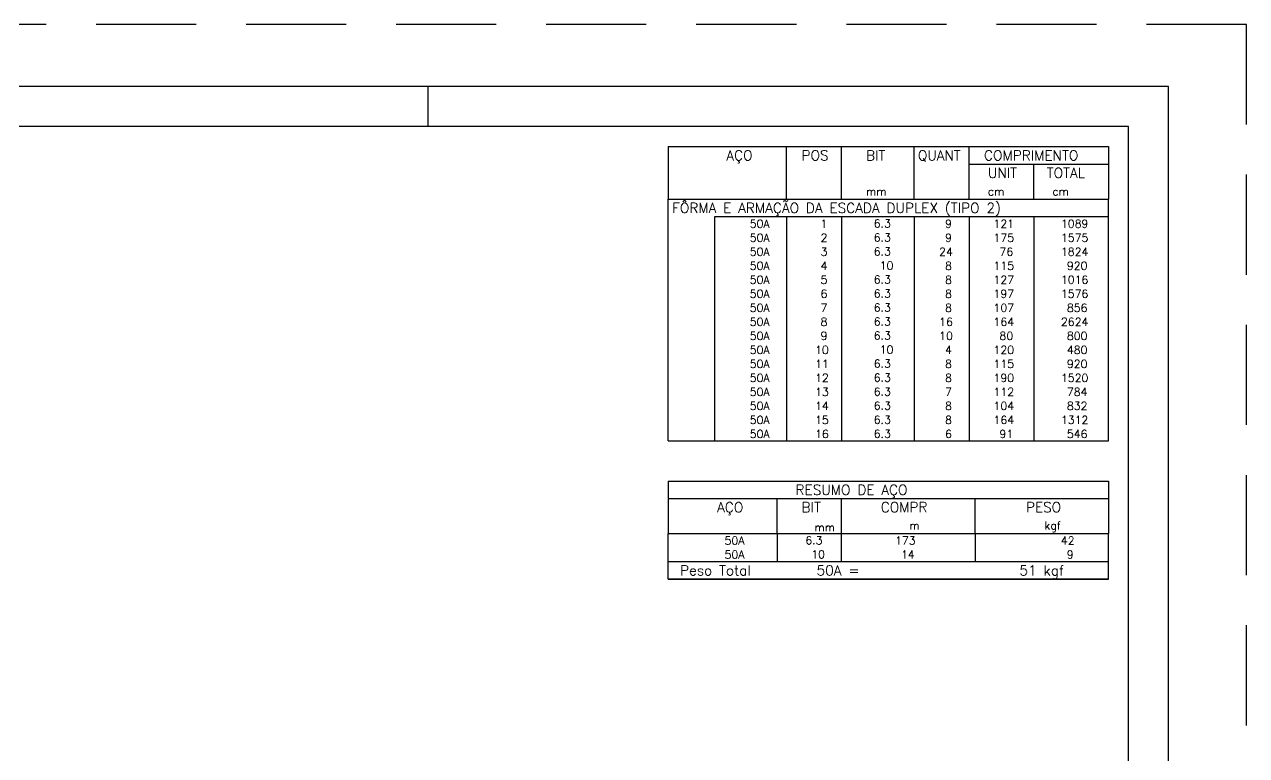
# Model space of a CAD drawing. Extents: x -1.9 to 86, y -1.5 to 61.
# Drawn here: x 55.51 to 86.05, y 42.7 to 60.95 of the extents above; entities that cross this region are included whole.
import ezdxf

# ---------------------------------------------------------------- set-up
doc = ezdxf.new("R2010")
doc.units = 0
doc.header["$MEASUREMENT"] = 0
doc.linetypes.add('HIDDEN', pattern=[0.375, 0.25, -0.125])
doc.layers.get('0').update_dxf_attribs({"linetype": 'CONTINUOUS'})
doc.layers.get('Defpoints').update_dxf_attribs({"linetype": 'CONTINUOUS'})
doc.layers.add('ARQ_FOLHA', color=7, linetype='CONTINUOUS')
doc.layers.add('PENA_02', color=2, linetype='CONTINUOUS')
doc.styles.get("Standard").update_dxf_attribs({"font": 'ROMANS.SHX'})

# ---------------------------------------------------------------- blocks, each defined once
blk = doc.blocks.new('FOLHA A1 - 841 X 594')
at = {"layer": 'ARQ_FOLHA', "color": 1}
blk.add_line((-185, 584), (-185, 594), dxfattribs=at)
for points in [[(-841, 0), (0, 0), (0, 594), (-841, 594)], [(-816, 10), (-10, 10), (-10, 584), (-816, 584)]]:
    blk.add_lwpolyline(points, close=True, dxfattribs=at)
at = {"layer": 'Defpoints', "color": 8, "linetype": 'HIDDEN', "ltscale": 100}
blk.add_lwpolyline([(-860.5, 609.5), (-860.5, -15.5), (19.5, -15.5), (19.5, 609.5)], close=True, dxfattribs=at)
blk = doc.blocks.new('*U24')
blk.add_blockref('FOLHA A1 - 841 X 594', (0, 0))

msp = doc.modelspace()

# ---------------------------------------------------------------- linework, layer by layer
at = {"layer": 'PENA_02', "linetype": 'Continuous'}
for p, q in [((71.6, 57.9), (71.6, 56.588)), ((71.6, 57.9), (82.6, 57.9)), ((74.55, 56.588), (74.55, 57.9)), ((75.93, 56.588), (75.93, 57.9)), ((77.74, 56.588), (77.74, 57.9)), ((79.12, 56.588), (79.12, 57.9)), ((82.6, 57.9), (82.6, 56.588)), ((79.12, 57.463), (82.6, 57.463)), ((80.73, 56.588), (80.73, 57.463)), ((71.6, 56.588), (82.6, 56.588)), ((71.6, 56.15), (71.6, 56.588)), ((71.6, 56.588), (82.6, 56.588)), ((82.6, 56.15), (82.6, 56.588)), ((71.6, 55.8), (71.6, 56.15)), ((82.6, 56.15), (72.75, 56.15)), ((72.75, 56.15), (72.75, 55.8)), ((74.55, 56.15), (74.55, 55.8)), ((75.93, 56.15), (75.93, 55.8)), ((77.74, 56.15), (77.74, 55.8)), ((79.12, 56.15), (79.12, 55.8)), ((80.73, 56.15), (80.73, 55.8)), ((82.6, 55.8), (82.6, 56.15)), ((71.6, 55.45), (71.6, 55.8)), ((72.75, 55.8), (72.75, 55.45)), ((74.55, 55.8), (74.55, 55.45)), ((75.93, 55.8), (75.93, 55.45)), ((77.74, 55.8), (77.74, 55.45)), ((79.12, 55.8), (79.12, 55.45)), ((80.73, 55.8), (80.73, 55.45)), ((82.6, 55.45), (82.6, 55.8)), ((71.6, 55.1), (71.6, 55.45)), ((72.75, 55.45), (72.75, 55.1)), ((74.55, 55.45), (74.55, 55.1)), ((75.93, 55.45), (75.93, 55.1)), ((77.74, 55.45), (77.74, 55.1)), ((79.12, 55.45), (79.12, 55.1)), ((80.73, 55.45), (80.73, 55.1)), ((82.6, 55.1), (82.6, 55.45)), ((71.6, 54.75), (71.6, 55.1)), ((72.75, 55.1), (72.75, 54.75)), ((74.55, 55.1), (74.55, 54.75)), ((75.93, 55.1), (75.93, 54.75)), ((77.74, 55.1), (77.74, 54.75)), ((79.12, 55.1), (79.12, 54.75)), ((80.73, 55.1), (80.73, 54.75)), ((82.6, 54.75), (82.6, 55.1)), ((71.6, 54.4), (71.6, 54.75)), ((72.75, 54.75), (72.75, 54.4)), ((74.55, 54.75), (74.55, 54.4)), ((75.93, 54.75), (75.93, 54.4)), ((77.74, 54.75), (77.74, 54.4)), ((79.12, 54.75), (79.12, 54.4)), ((80.73, 54.75), (80.73, 54.4)), ((82.6, 54.4), (82.6, 54.75)), ((71.6, 54.05), (71.6, 54.4)), ((72.75, 54.4), (72.75, 54.05)), ((74.55, 54.4), (74.55, 54.05)), ((75.93, 54.4), (75.93, 54.05)), ((77.74, 54.4), (77.74, 54.05)), ((79.12, 54.4), (79.12, 54.05)), ((80.73, 54.4), (80.73, 54.05)), ((82.6, 54.05), (82.6, 54.4)), ((71.6, 53.7), (71.6, 54.05)), ((72.75, 54.05), (72.75, 53.7)), ((74.55, 54.05), (74.55, 53.7)), ((75.93, 54.05), (75.93, 53.7)), ((77.74, 54.05), (77.74, 53.7)), ((79.12, 54.05), (79.12, 53.7)), ((80.73, 54.05), (80.73, 53.7)), ((82.6, 53.7), (82.6, 54.05)), ((71.6, 53.35), (71.6, 53.7)), ((72.75, 53.7), (72.75, 53.35)), ((74.55, 53.7), (74.55, 53.35)), ((75.93, 53.7), (75.93, 53.35)), ((77.74, 53.7), (77.74, 53.35)), ((79.12, 53.7), (79.12, 53.35)), ((80.73, 53.7), (80.73, 53.35)), ((82.6, 53.35), (82.6, 53.7)), ((71.6, 53), (71.6, 53.35)), ((72.75, 53.35), (72.75, 53)), ((74.55, 53.35), (74.55, 53)), ((75.93, 53.35), (75.93, 53)), ((77.74, 53.35), (77.74, 53)), ((79.12, 53.35), (79.12, 53)), ((80.73, 53.35), (80.73, 53)), ((82.6, 53), (82.6, 53.35)), ((71.6, 52.65), (71.6, 53)), ((72.75, 53), (72.75, 52.65)), ((74.55, 53), (74.55, 52.65)), ((75.93, 53), (75.93, 52.65)), ((77.74, 53), (77.74, 52.65)), ((79.12, 53), (79.12, 52.65)), ((80.73, 53), (80.73, 52.65)), ((82.6, 52.65), (82.6, 53)), ((71.6, 52.3), (71.6, 52.65)), ((72.75, 52.65), (72.75, 52.3)), ((74.55, 52.65), (74.55, 52.3)), ((75.93, 52.65), (75.93, 52.3)), ((77.74, 52.65), (77.74, 52.3)), ((79.12, 52.65), (79.12, 52.3)), ((80.73, 52.65), (80.73, 52.3)), ((82.6, 52.3), (82.6, 52.65)), ((71.6, 51.95), (71.6, 52.3)), ((72.75, 52.3), (72.75, 51.95)), ((74.55, 52.3), (74.55, 51.95)), ((75.93, 52.3), (75.93, 51.95)), ((77.74, 52.3), (77.74, 51.95)), ((79.12, 52.3), (79.12, 51.95)), ((80.73, 52.3), (80.73, 51.95)), ((82.6, 51.95), (82.6, 52.3)), ((71.6, 51.6), (71.6, 51.95)), ((72.75, 51.95), (72.75, 51.6)), ((74.55, 51.95), (74.55, 51.6)), ((75.93, 51.95), (75.93, 51.6)), ((77.74, 51.95), (77.74, 51.6)), ((79.12, 51.95), (79.12, 51.6)), ((80.73, 51.95), (80.73, 51.6)), ((82.6, 51.6), (82.6, 51.95)), ((71.6, 51.25), (71.6, 51.6)), ((72.75, 51.6), (72.75, 51.25)), ((74.55, 51.6), (74.55, 51.25)), ((75.93, 51.6), (75.93, 51.25)), ((77.74, 51.6), (77.74, 51.25)), ((79.12, 51.6), (79.12, 51.25)), ((80.73, 51.6), (80.73, 51.25)), ((82.6, 51.25), (82.6, 51.6)), ((71.6, 50.9), (71.6, 51.25)), ((72.75, 51.25), (72.75, 50.9)), ((74.55, 51.25), (74.55, 50.9)), ((75.93, 51.25), (75.93, 50.9)), ((77.74, 51.25), (77.74, 50.9)), ((79.12, 51.25), (79.12, 50.9)), ((80.73, 51.25), (80.73, 50.9)), ((82.6, 50.9), (82.6, 51.25)), ((71.6, 50.55), (71.6, 50.9)), ((72.75, 50.9), (72.75, 50.55)), ((74.55, 50.9), (74.55, 50.55)), ((75.93, 50.9), (75.93, 50.55)), ((77.74, 50.9), (77.74, 50.55)), ((79.12, 50.9), (79.12, 50.55)), ((80.73, 50.9), (80.73, 50.55)), ((82.6, 50.55), (82.6, 50.9)), ((71.6, 50.55), (82.6, 50.55)), ((71.6, 49.55), (71.6, 48.238)), ((71.6, 49.55), (82.6, 49.55)), ((82.6, 49.55), (82.6, 48.238)), ((71.6, 49.113), (82.6, 49.113)), ((74.32, 48.238), (74.32, 49.113)), ((75.93, 48.238), (75.93, 49.113)), ((79.265, 48.238), (79.265, 49.113)), ((71.6, 48.238), (82.6, 48.238)), ((71.6, 47.888), (71.6, 48.238)), ((74.32, 48.238), (74.32, 47.888)), ((75.93, 47.888), (75.93, 48.238)), ((79.265, 48.238), (79.265, 47.888)), ((82.6, 47.888), (82.6, 48.238)), ((71.6, 47.538), (71.6, 47.888)), ((74.32, 47.888), (74.32, 47.538)), ((75.93, 47.538), (75.93, 47.888)), ((79.265, 47.888), (79.265, 47.538)), ((82.6, 47.538), (82.6, 47.888)), ((71.6, 47.538), (82.6, 47.538)), ((71.6, 47.1), (71.6, 47.538)), ((71.6, 47.538), (82.6, 47.538)), ((82.6, 47.1), (82.6, 47.538)), ((82.6, 47.1), (71.6, 47.1)), ((71.6, 47.1), (82.6, 47.1))]:
    msp.add_line(p, q, dxfattribs=at)

# ---------------------------------------------------------------- block references
at = {"xscale": 0.09999999999999938, "yscale": 0.09999999999999938, "zscale": 0.09999999999999938}
msp.add_blockref('*U24', (84.1, 0), dxfattribs=at)

# ---------------------------------------------------------------- texts
at = {"layer": 'PENA_02', "linetype": 'Continuous'}
for s, height, p in [('AÇO', 0.25, (73.05, 57.556)), ('POS', 0.25, (74.93, 57.556)), ('BIT', 0.25, (76.54, 57.556)), ('QUANT', 0.25, (77.836, 57.556)), ('COMPRIMENTO', 0.25, (79.489, 57.556)), ('UNIT', 0.25, (79.587, 57.119)), ('TOTAL', 0.25, (81.059, 57.119)), ('mm', 0.2, (76.54, 56.681)), ('cm', 0.2, (79.587, 56.681)), ('cm', 0.2, (81.197, 56.681)), ('FÔRMA E ARMAÇÃO DA ESCADA DUPLEX (TIPO 2)', 0.25, (71.696, 56.244)), ('     50A', 0.2, (72.89, 55.875)), ('  1', 0.2, (75.13, 55.875)), ('    6.3', 0.2, (76.137, 55.881)), ('    9', 0.2, (77.92, 55.875)), ('    121', 0.2, (79.13, 55.875)), ('   1089', 0.2, (80.964, 55.875)), ('     50A', 0.2, (72.89, 55.525)), ('  2', 0.2, (75.13, 55.525)), ('    6.3', 0.2, (76.137, 55.531)), ('    9', 0.2, (77.92, 55.525)), ('    175', 0.2, (79.13, 55.525)), ('   1575', 0.2, (80.964, 55.525)), ('     50A', 0.2, (72.89, 55.175)), ('  3', 0.2, (75.13, 55.175)), ('    6.3', 0.2, (76.137, 55.181)), ('   24', 0.2, (77.92, 55.175)), ('     76', 0.2, (79.13, 55.175)), ('   1824', 0.2, (80.964, 55.175)), ('     50A', 0.2, (72.89, 54.825)), ('  4', 0.2, (75.13, 54.825)), ('     10', 0.2, (76.137, 54.831)), ('    8', 0.2, (77.92, 54.825)), ('    115', 0.2, (79.13, 54.825)), ('    920', 0.2, (80.964, 54.825)), ('     50A', 0.2, (72.89, 54.475)), ('  5', 0.2, (75.13, 54.475)), ('    6.3', 0.2, (76.137, 54.481)), ('    8', 0.2, (77.92, 54.475)), ('    127', 0.2, (79.13, 54.475)), ('   1016', 0.2, (80.964, 54.475)), ('     50A', 0.2, (72.89, 54.125)), ('  6', 0.2, (75.13, 54.125)), ('    6.3', 0.2, (76.137, 54.131)), ('    8', 0.2, (77.92, 54.125)), ('    197', 0.2, (79.13, 54.125)), ('   1576', 0.2, (80.964, 54.125)), ('     50A', 0.2, (72.89, 53.775)), ('  7', 0.2, (75.13, 53.775)), ('    6.3', 0.2, (76.137, 53.781)), ('    8', 0.2, (77.92, 53.775)), ('    107', 0.2, (79.13, 53.775)), ('    856', 0.2, (80.964, 53.775)), ('     50A', 0.2, (72.89, 53.425)), ('  8', 0.2, (75.13, 53.425)), ('    6.3', 0.2, (76.137, 53.431)), ('   16', 0.2, (77.92, 53.425)), ('    164', 0.2, (79.13, 53.425)), ('   2624', 0.2, (80.964, 53.425)), ('     50A', 0.2, (72.89, 53.075)), ('  9', 0.2, (75.13, 53.075)), ('    6.3', 0.2, (76.137, 53.081)), ('   10', 0.2, (77.92, 53.075)), ('     80', 0.2, (79.13, 53.075)), ('    800', 0.2, (80.964, 53.075)), ('     50A', 0.2, (72.89, 52.725)), (' 10', 0.2, (75.13, 52.725)), ('     10', 0.2, (76.137, 52.731)), ('    4', 0.2, (77.92, 52.725)), ('    120', 0.2, (79.13, 52.725)), ('    480', 0.2, (80.964, 52.725)), ('     50A', 0.2, (72.89, 52.375)), (' 11', 0.2, (75.13, 52.375)), ('    6.3', 0.2, (76.137, 52.381)), ('    8', 0.2, (77.92, 52.375)), ('    115', 0.2, (79.13, 52.375)), ('    920', 0.2, (80.964, 52.375)), ('     50A', 0.2, (72.89, 52.025)), (' 12', 0.2, (75.13, 52.025)), ('    6.3', 0.2, (76.137, 52.031)), ('    8', 0.2, (77.92, 52.025)), ('    190', 0.2, (79.13, 52.025)), ('   1520', 0.2, (80.964, 52.025)), ('     50A', 0.2, (72.89, 51.675)), (' 13', 0.2, (75.13, 51.675)), ('    6.3', 0.2, (76.137, 51.681)), ('    7', 0.2, (77.92, 51.675)), ('    112', 0.2, (79.13, 51.675)), ('    784', 0.2, (80.964, 51.675)), ('     50A', 0.2, (72.89, 51.325)), (' 14', 0.2, (75.13, 51.325)), ('    6.3', 0.2, (76.137, 51.331)), ('    8', 0.2, (77.92, 51.325)), ('    104', 0.2, (79.13, 51.325)), ('    832', 0.2, (80.964, 51.325)), ('     50A', 0.2, (72.89, 50.975)), (' 15', 0.2, (75.13, 50.975)), ('    6.3', 0.2, (76.137, 50.981)), ('    8', 0.2, (77.92, 50.975)), ('    164', 0.2, (79.13, 50.975)), ('   1312', 0.2, (80.964, 50.975)), ('     50A', 0.2, (72.89, 50.625)), (' 16', 0.2, (75.13, 50.625)), ('    6.3', 0.2, (76.137, 50.631)), ('    6', 0.2, (77.92, 50.625)), ('     91', 0.2, (79.13, 50.625)), ('    546', 0.2, (80.964, 50.625)), ('RESUMO DE AÇO', 0.25, (74.78, 49.206)), ('AÇO', 0.25, (72.82, 48.769)), ('BIT', 0.25, (74.93, 48.769)), ('COMPR', 0.25, (76.909, 48.772)), ('PESO', 0.25, (80.538, 48.772)), ('mm', 0.2, (75.251, 48.295)), ('m', 0.2, (77.623, 48.341)), ('kgf', 0.2, (81.001, 48.341)), ('     50A', 0.2, (72.26, 47.963)), ('    6.3', 0.2, (74.427, 47.969)), ('    173', 0.2, (76.668, 47.963)), ('      42', 0.2, (80.515, 47.963)), ('     50A', 0.2, (72.26, 47.613)), ('     10', 0.2, (74.427, 47.619)), ('     14', 0.2, (76.668, 47.613)), ('       9', 0.2, (80.515, 47.613)), ('Peso Total        50A =', 0.25, (71.893, 47.194)), ('      51 kgf', 0.25, (79.257, 47.194))]:
    msp.add_text(s, height=height, dxfattribs=at).set_placement(p)

doc.saveas('drawing.dxf')
